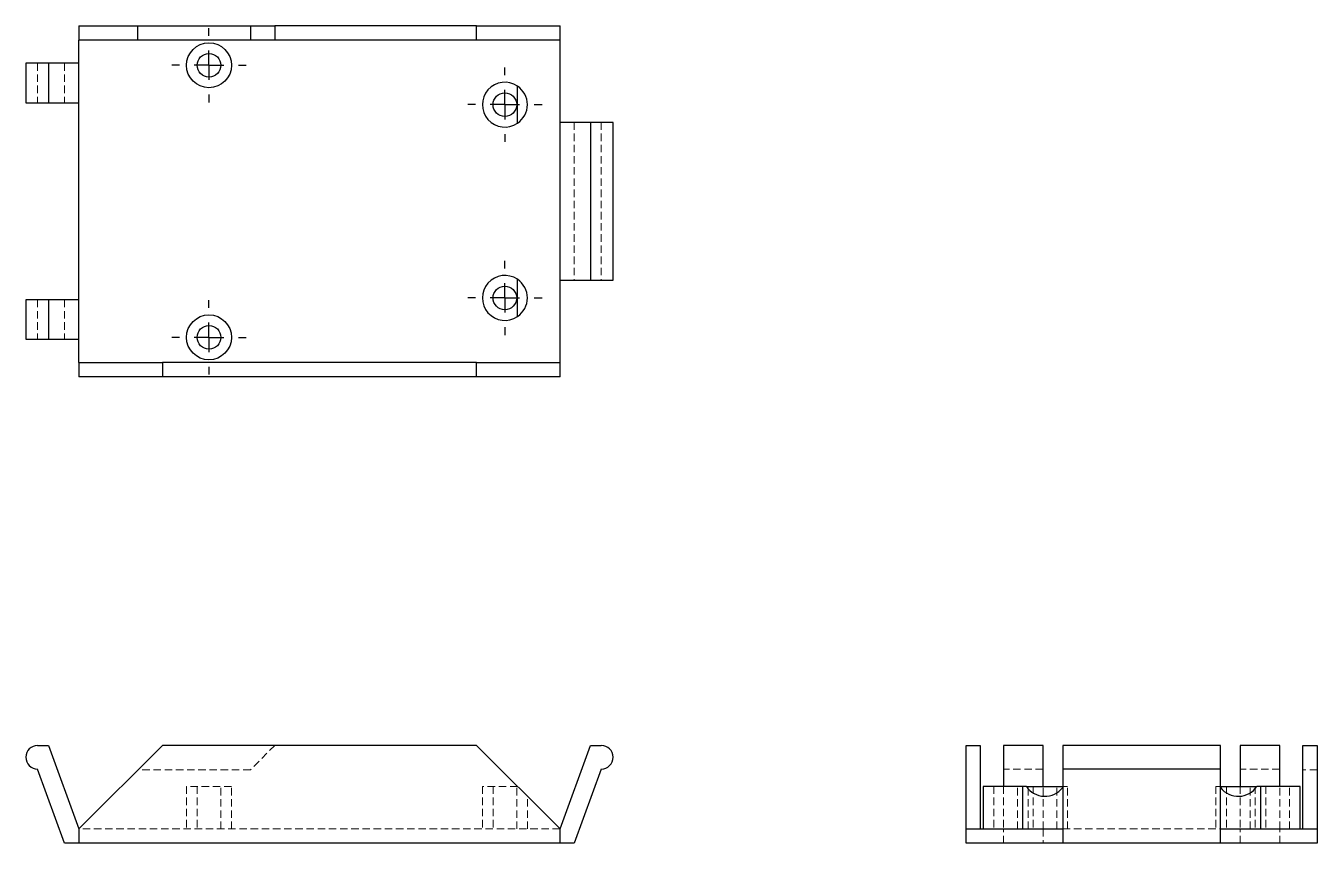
# Model space of a CAD drawing. Header units: millimetres. Extents: x 33 to 253, y 49 to 188.
import ezdxf

# ---------------------------------------------------------------- set-up
doc = ezdxf.new("R2010")
doc.units = ezdxf.units.MM
doc.linetypes.add('HIDDEN', pattern=[1.905, 1.27, -0.635])
doc.layers.add('10', color=7, linetype='Continuous')

# ---------------------------------------------------------------- blocks, each defined once
blk = doc.blocks.new('SW_CENTERMARKSYMBOL_0')
at = {"layer": '10', "color": 0}
for p, q in [((0, 5), (0, 6.33)), ((0, 0), (0, 2.5)), ((-5, 0), (-6.33, 0)), ((0, 0), (-2.5, 0)), ((0, 0), (0, -2.5)), ((0, 0), (2.5, 0)), ((5, 0), (6.33, 0)), ((0, -5), (0, -6.33))]:
    blk.add_line(p, q, dxfattribs=at)
blk = doc.blocks.new('SW_CENTERMARKSYMBOL_1')
at = {"layer": '10', "color": 0}
for p, q in [((0, 5), (0, 6.33)), ((0, 0), (0, 2.5)), ((-5, 0), (-6.33, 0)), ((0, 0), (-2.5, 0)), ((0, 0), (0, -2.5)), ((0, 0), (2.5, 0)), ((5, 0), (6.33, 0)), ((0, -5), (0, -6.33))]:
    blk.add_line(p, q, dxfattribs=at)
blk = doc.blocks.new('SW_CENTERMARKSYMBOL_2')
at = {"layer": '10', "color": 0}
for p, q in [((0, 5), (0, 6.33)), ((0, 0), (0, 2.5)), ((-5, 0), (-6.33, 0)), ((0, 0), (-2.5, 0)), ((0, 0), (0, -2.5)), ((0, 0), (2.5, 0)), ((5, 0), (6.33, 0)), ((0, -5), (0, -6.33))]:
    blk.add_line(p, q, dxfattribs=at)
blk = doc.blocks.new('SW_CENTERMARKSYMBOL_3')
at = {"layer": '10', "color": 0}
for p, q in [((0, 5), (0, 6.33)), ((0, 0), (0, 2.5)), ((-5, 0), (-6.33, 0)), ((0, 0), (-2.5, 0)), ((0, 0), (0, -2.5)), ((0, 0), (2.5, 0)), ((5, 0), (6.33, 0)), ((0, -5), (0, -6.33))]:
    blk.add_line(p, q, dxfattribs=at)

msp = doc.modelspace()

# ---------------------------------------------------------------- linework, layer by layer
at = {"color": 7, "linetype": 'Continuous', "lineweight": 25}
for p, q in [((42.03, 187.89), (42.03, 185.47)), ((42.03, 187.89), (52.1, 187.89)), ((52.1, 185.47), (52.1, 187.89)), ((52.1, 187.89), (71.25, 187.89)), ((71.25, 187.89), (71.25, 185.47)), ((71.25, 187.89), (75.41, 187.89)), ((75.41, 187.89), (75.41, 185.47)), ((109.73, 187.89), (75.41, 187.89)), ((109.73, 185.47), (109.73, 187.89)), ((109.73, 187.89), (123.97, 187.89)), ((123.97, 185.47), (123.97, 187.89)), ((52.1, 185.47), (42.03, 185.47)), ((42.03, 181.51), (42.03, 185.47)), ((71.25, 185.47), (52.1, 185.47)), ((75.41, 185.47), (71.25, 185.47)), ((109.73, 185.47), (75.41, 185.47)), ((123.97, 185.47), (109.73, 185.47)), ((123.97, 171.43), (123.97, 185.47)), ((33, 181.51), (33, 174.79)), ((35.01, 181.51), (33, 181.51)), ((36.85, 181.51), (35.01, 181.51)), ((36.85, 181.51), (36.85, 174.79)), ((42.03, 181.51), (36.85, 181.51)), ((42.03, 174.79), (42.03, 181.51)), ((116.72, 171.29), (116.72, 177.62)), ((33, 174.79), (35.01, 174.79)), ((35.01, 174.79), (36.85, 174.79)), ((36.85, 174.79), (42.03, 174.79)), ((42.03, 141.21), (42.03, 174.79)), ((123.97, 144.57), (123.97, 171.43)), ((129.15, 171.43), (123.97, 171.43)), ((129.15, 171.43), (129.15, 144.57)), ((130.99, 171.43), (129.15, 171.43)), ((133, 171.43), (130.99, 171.43)), ((133, 144.57), (133, 171.43)), ((116.72, 138.38), (116.72, 144.71)), ((123.97, 144.57), (129.15, 144.57)), ((123.97, 130.53), (123.97, 144.57)), ((129.15, 144.57), (130.99, 144.57)), ((130.99, 144.57), (133, 144.57)), ((33, 141.21), (33, 134.49)), ((35.01, 141.21), (33, 141.21)), ((36.85, 141.21), (35.01, 141.21)), ((36.85, 141.21), (36.85, 134.49)), ((42.03, 141.21), (36.85, 141.21)), ((42.03, 134.49), (42.03, 141.21)), ((33, 134.49), (35.01, 134.49)), ((35.01, 134.49), (36.85, 134.49)), ((36.85, 134.49), (42.03, 134.49)), ((42.03, 130.53), (42.03, 134.49)), ((42.03, 130.53), (42.03, 128.11)), ((42.03, 130.53), (56.27, 130.53)), ((56.27, 130.53), (56.27, 128.11)), ((109.73, 130.53), (56.27, 130.53)), ((109.73, 128.11), (109.73, 130.53)), ((109.73, 130.53), (123.97, 130.53)), ((123.97, 128.11), (123.97, 130.53)), ((56.27, 128.11), (42.03, 128.11)), ((109.73, 128.11), (56.27, 128.11)), ((123.97, 128.11), (109.73, 128.11)), ((35.01, 65.33), (36.85, 65.33)), ((36.85, 65.33), (42.03, 51.09)), ((56.27, 65.33), (42.03, 51.09)), ((109.73, 65.33), (56.27, 65.33)), ((123.97, 51.09), (109.73, 65.33)), ((123.97, 51.09), (129.15, 65.33)), ((129.15, 65.33), (130.99, 65.33)), ((193.11, 65.33), (195.53, 65.33)), ((193.11, 51.09), (193.11, 65.33)), ((195.53, 65.33), (195.53, 51.09)), ((206.21, 65.33), (199.49, 65.33)), ((199.49, 65.33), (199.49, 58.34)), ((206.21, 58.34), (206.21, 65.33)), ((236.43, 65.33), (209.57, 65.33)), ((209.57, 65.33), (209.57, 61.3)), ((236.43, 61.3), (236.43, 65.33)), ((246.51, 65.33), (239.79, 65.33)), ((239.79, 65.33), (239.79, 58.34)), ((246.51, 58.34), (246.51, 65.33)), ((250.47, 65.33), (252.89, 65.33)), ((250.47, 51.09), (250.47, 65.33)), ((252.89, 65.33), (252.89, 51.09)), ((39.61, 48.67), (35.01, 61.3)), ((130.99, 61.3), (126.39, 48.67)), ((236.43, 61.3), (209.57, 61.3)), ((209.57, 61.3), (209.57, 48.67)), ((236.43, 48.67), (236.43, 61.3)), ((196, 58.34), (196, 51.09)), ((199.83, 58.34), (196, 58.34)), ((202.72, 58.34), (199.83, 58.34)), ((202.72, 58.34), (202.72, 51.09)), ((203.38, 58.34), (202.72, 58.34)), ((203.38, 58.34), (209.57, 58.34)), ((236.43, 58.34), (242.62, 58.34)), ((243.28, 58.34), (242.62, 58.34)), ((243.28, 51.09), (243.28, 58.34)), ((246.17, 58.34), (243.28, 58.34)), ((250, 58.34), (246.17, 58.34)), ((250, 51.09), (250, 58.34)), ((42.03, 51.09), (42.03, 48.67)), ((123.97, 48.67), (123.97, 51.09)), ((193.11, 48.67), (193.11, 51.09)), ((193.11, 51.09), (195.53, 51.09)), ((195.53, 51.09), (209.57, 51.09)), ((236.43, 51.09), (250.47, 51.09)), ((250.47, 51.09), (252.89, 51.09)), ((252.89, 51.09), (252.89, 48.67)), ((42.03, 48.67), (39.61, 48.67)), ((123.97, 48.67), (42.03, 48.67)), ((126.39, 48.67), (123.97, 48.67)), ((209.57, 48.67), (193.11, 48.67)), ((236.43, 48.67), (209.57, 48.67)), ((252.89, 48.67), (236.43, 48.67))]:
    msp.add_line(p, q, dxfattribs=at)
at = {"color": 7, "linetype": 'HIDDEN', "lineweight": 18}
for p, q in [((35.01, 181.51), (35.01, 174.79)), ((39.61, 181.51), (39.61, 174.79)), ((126.39, 171.43), (126.39, 144.57)), ((130.99, 171.43), (130.99, 144.57)), ((35.01, 141.21), (35.01, 134.49)), ((39.61, 141.21), (39.61, 134.49)), ((75.41, 65.33), (71.25, 61.16)), ((71.25, 61.16), (52.1, 61.16)), ((206.21, 61.3), (199.49, 61.3)), ((246.51, 61.3), (239.79, 61.3)), ((252.89, 61.16), (250.47, 61.16)), ((68.02, 58.34), (60.37, 58.34)), ((60.37, 58.34), (60.37, 51.09)), ((62.18, 58.34), (62.18, 51.09)), ((66.21, 51.09), (66.21, 58.34)), ((68.02, 51.09), (68.02, 58.34)), ((116.72, 58.34), (110.74, 58.34)), ((110.74, 58.34), (110.74, 51.09)), ((112.55, 58.34), (112.55, 51.09)), ((116.58, 51.09), (116.58, 58.34)), ((197.81, 58.34), (197.81, 51.09)), ((199.49, 58.34), (199.49, 51.09)), ((201.84, 51.09), (201.84, 58.34)), ((203.66, 51.09), (203.66, 58.34)), ((204.53, 58.34), (204.53, 51.09)), ((206.21, 51.09), (206.21, 58.34)), ((208.56, 51.09), (208.56, 58.34)), ((209.57, 58.34), (209.71, 58.34)), ((210.37, 58.34), (209.71, 58.34)), ((210.37, 51.09), (210.37, 58.34)), ((236.29, 58.34), (235.63, 58.34)), ((235.63, 58.34), (235.63, 51.09)), ((236.29, 58.34), (236.43, 58.34)), ((237.44, 58.34), (237.44, 51.09)), ((239.79, 58.34), (239.79, 51.09)), ((241.47, 51.09), (241.47, 58.34)), ((242.34, 58.34), (242.34, 51.09)), ((244.16, 58.34), (244.16, 51.09)), ((246.51, 51.09), (246.51, 58.34)), ((248.19, 51.09), (248.19, 58.34)), ((118.4, 51.09), (118.4, 56.66)), ((123.97, 51.09), (42.03, 51.09)), ((199.49, 48.67), (199.49, 51.09)), ((206.21, 51.09), (206.21, 48.67)), ((209.57, 51.09), (236.43, 51.09)), ((239.79, 48.67), (239.79, 51.09)), ((246.51, 48.67), (246.51, 51.09))]:
    msp.add_line(p, q, dxfattribs=at)
at = {"color": 7, "linetype": 'Continuous', "lineweight": 25}
for centre, radius in [((64.19, 181.17), 3.83), ((64.19, 181.17), 2.01), ((114.57, 174.46), 2.01), ((114.57, 141.54), 2.01), ((64.19, 134.83), 3.83), ((64.19, 134.83), 2.01)]:
    msp.add_circle(centre, radius, dxfattribs=at)
for centre, radius, start, end in [((114.57, 174.46), 3.83, 55.8471, 304.1529), ((114.57, 174.46), 3.83, 304.1529, 55.8471), ((114.57, 141.54), 3.83, 55.8471, 304.1529), ((114.57, 141.54), 3.83, 304.1529, 55.8471), ((35.01, 63.31), 2.01, 90, 270), ((130.99, 63.31), 2.01, 270, 90), ((206.54, 60.49), 3.83, 214.1529, 322.1364), ((239.46, 60.49), 3.83, 217.8636, 325.8471)]:
    msp.add_arc(centre, radius, start, end, dxfattribs=at)
at = {"color": 7, "linetype": 'HIDDEN', "lineweight": 18}
for centre, start, end in [((206.54, 60.49), 322.1364, 325.8471), ((239.46, 60.49), 214.1529, 217.8636)]:
    msp.add_arc(centre, 3.83, start, end, dxfattribs=at)

# ---------------------------------------------------------------- block references
at = {"layer": '10'}
for name, p in [('SW_CENTERMARKSYMBOL_3', (64.19, 181.17)), ('SW_CENTERMARKSYMBOL_1', (114.57, 174.46)), ('SW_CENTERMARKSYMBOL_0', (114.57, 141.54)), ('SW_CENTERMARKSYMBOL_2', (64.19, 134.83))]:
    msp.add_blockref(name, p, dxfattribs=at)

doc.saveas('drawing.dxf')
